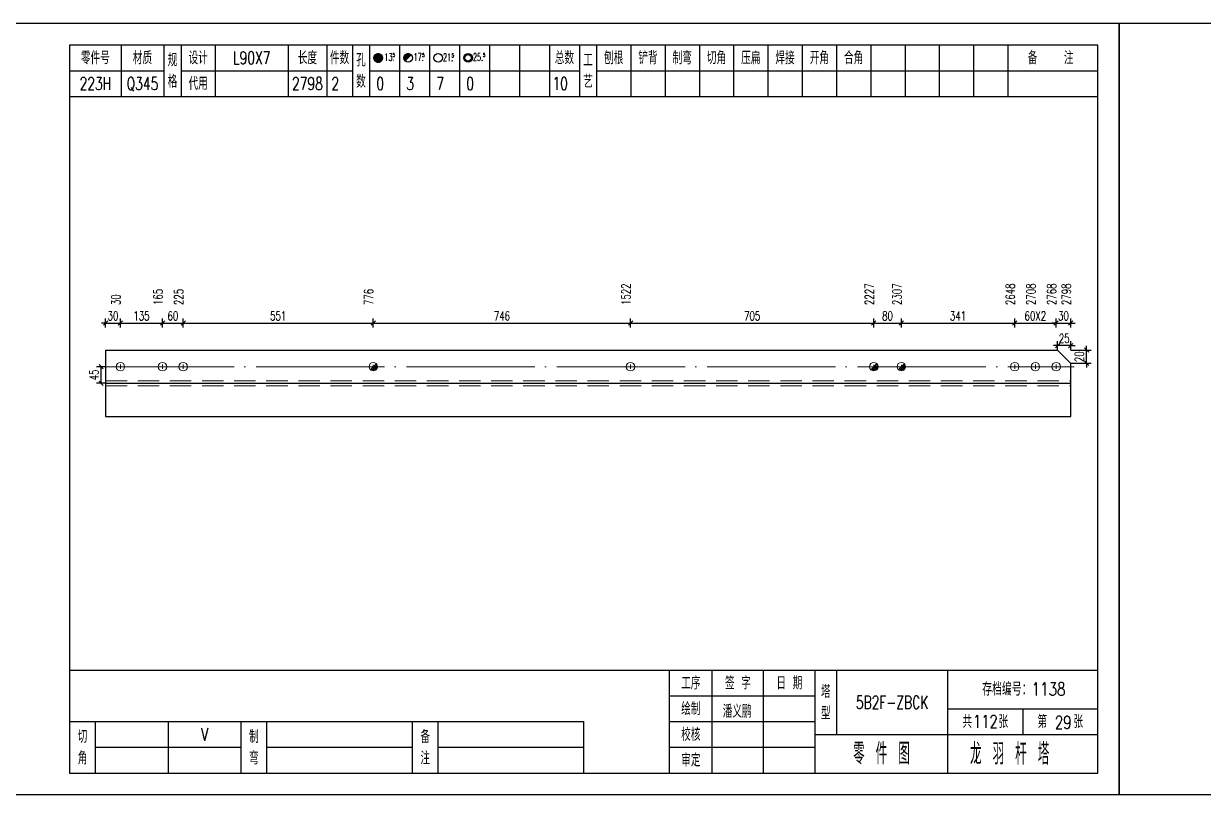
# Model space of a CAD drawing. Header units: millimetres. Extents: x 0 to 30240, y -10896 to -1348.
# Drawn here: x 7574.2 to 7849.7, y -2069 to -1889 of the extents above; entities that cross this region are included whole.
import ezdxf
from ezdxf.enums import TextEntityAlignment as Align

# ---------------------------------------------------------------- set-up
doc = ezdxf.new("R2010")
doc.units = ezdxf.units.MM
doc.header["$LTSCALE"] = 20
doc.header["$PDMODE"] = 1
doc.linetypes.add('DASHDOT2X', pattern=[1.75, 1.5, -0.125, 0, -0.125])
doc.linetypes.add('HIDDEN', pattern=[0.375, 0.25, -0.125])
for name, color, linetype, lineweight in [('1', 7, 'Continuous', 25), ('11', 3, 'Continuous', 13), ('2', 1, 'HIDDEN', 13), ('5', 1, 'Continuous', 13), ('7', 2, 'DASHDOT2X', 13)]:
    doc.layers.add(name, color=color, linetype=linetype, lineweight=lineweight)
doc.styles.get("Standard").update_dxf_attribs({"font": 'simplex', "width": 0.7, "bigfont": 'gbhzfs.shx'})
doc.styles.add('SYMBOL_TXT', font='txt.shx', dxfattribs={"width": 0.6})
doc.styles.add('TITLE_TXT', font='simplex.shx', dxfattribs={"width": 0.75, "height": 2.5, "bigfont": 'gbhzfs.shx'})
doc.dimstyles.get("Standard").update_dxf_attribs({"dimtxt": 2.1, "dimasz": 1, "dimexe": 1.05, "dimexo": 0, "dimgap": 0.63, "dimtad": 1, "dimzin": 0, "dimdsep": 46, "dimtxsty": 'standard', "dimblk": 'OBLIQUE', "dimblk1": 'OBLIQUE', "dimblk2": 'OBLIQUE', "dimcen": 0.09, "dimadec": 0, "dimazin": 0, "dimtfac": 1, "dimtdec": 1, "dimtix": 1, "dimtmove": 0, "dimatfit": 3, "dimfxl": 0, "dimtolj": 1, "dimtzin": 0, "dimarcsym": 0})
pattern_1 = [(0, (-3, 0), (0, 0.0125), [])]

# ---------------------------------------------------------------- blocks, each defined once
blk = doc.blocks.new('M12_HOLE')
h = blk.add_hatch()
h.set_pattern_fill('LINE', scale=0.1, style=0)
h.set_pattern_definition(pattern_1)
h.paths.add_polyline_path([(-5, 0, 1), (-1, 0, 1)])
at = {"color": 7}
blk.add_circle((-3, 0), 2, dxfattribs=at)
at = {"color": 7, "attachment_point": 1, "style": 'SYMBOL_TXT'}
for s, insert, char_height, width in [('13\\f??|b0|i0|c0|p54;.', (-0.12, 2.11), 3.5, 5.7075), ('5', (3.74, 2.26), 1.8, 2.9309)]:
    blk.add_mtext(s, dxfattribs=dict(at, insert=insert, char_height=char_height, width=width))
blk = doc.blocks.new('M16_HOLE')
h = blk.add_hatch()
h.set_pattern_fill('LINE', scale=0.1, style=0)
h.set_pattern_definition(pattern_1)
h.paths.add_polyline_path([(-1.59, 1.41, 0.668179), (-5, 0, 0.198912), (-4.41, -1.41)])
at = {"color": 7}
blk.add_circle((-3, 0), 2, dxfattribs=at)
at = {"color": 7, "attachment_point": 1, "style": 'SYMBOL_TXT'}
for s, insert, char_height, width in [('17.', (-0.44, 2.13), 3.5, 6.3164), ('5', (3.56, 2.25), 1.8, 1.822)]:
    blk.add_mtext(s, dxfattribs=dict(at, insert=insert, char_height=char_height, width=width))
blk = doc.blocks.new('M20_HOLE')
at = {"color": 7}
blk.add_circle((-3, 0), 2, dxfattribs=at)
at = {"color": 7, "attachment_point": 1, "style": 'SYMBOL_TXT'}
for s, insert, char_height, width in [('21.', (-0.69, 2.01), 3.5, 6.0735), ('5', (3.32, 2.01), 1.8, 1.4576)]:
    blk.add_mtext(s, dxfattribs=dict(at, insert=insert, char_height=char_height, width=width))
blk = doc.blocks.new('M24_HOLE')
at = {"color": 7}
for radius in [2, 1.5]:
    blk.add_circle((-3, 0), radius, dxfattribs=at)
at = {"color": 7, "attachment_point": 1, "style": 'SYMBOL_TXT'}
for s, insert, char_height, width in [('25.', (-0.69, 2.13), 3.5, 2.4294), ('5', (3.93, 2.25), 1.8, 1.9435)]:
    blk.add_mtext(s, dxfattribs=dict(at, insert=insert, char_height=char_height, width=width))
blk = doc.blocks.new('JgCard')
for p, q in [((270, 180), (0, 180)), ((0, 180), (0, 0)), ((270, 0), (270, 180)), ((265, 175), (25, 175)), ((25, 175), (25, 5)), ((37, 175), (37, 163)), ((47, 175), (47, 163)), ((51, 175), (51, 163)), ((59, 175), (59, 163)), ((76, 175), (76, 163)), ((85, 175), (85, 163)), ((91, 175), (91, 163)), ((95, 175), (95, 163)), ((102, 175), (102, 163)), ((109, 175), (109, 163)), ((116, 175), (116, 163)), ((123, 175), (123, 163)), ((130, 175), (130, 163)), ((137, 175), (137, 163)), ((144, 175), (144, 163)), ((148, 175), (148, 163)), ((156, 175), (156, 163)), ((164, 175), (164, 163)), ((172, 175), (172, 163)), ((180, 175), (180, 163)), ((188, 175), (188, 163)), ((196, 175), (196, 163)), ((204, 175), (204, 163)), ((212, 175), (212, 163)), ((220, 175), (220, 163)), ((228, 175), (228, 163)), ((236, 175), (236, 163)), ((244, 175), (244, 163)), ((265, 5), (265, 175)), ((25, 169), (47, 169)), ((51, 169), (91, 169)), ((95, 169), (144, 169)), ((148, 169), (265, 169)), ((25, 163), (265, 163)), ((25, 29), (265, 29)), ((165, 5), (165, 29)), ((175, 5), (175, 29)), ((187, 5), (187, 29)), ((199, 5), (199, 29)), ((204, 29), (204, 14)), ((230, 5), (230, 29)), ((165, 23), (199, 23)), ((230, 20), (265, 20)), ((247.5, 20), (247.5, 14)), ((25, 17), (145, 17)), ((31, 5), (31, 17)), ((48, 17), (48, 5)), ((65, 5), (65, 17)), ((71, 5), (71, 17)), ((105, 5), (105, 17)), ((111, 5), (111, 17)), ((145, 5), (145, 17)), ((165, 17), (199, 17)), ((199, 14), (265, 14)), ((31, 11), (65, 11)), ((71, 11), (105, 11)), ((111, 11), (145, 11)), ((165, 11), (199, 11)), ((25, 5), (265, 5)), ((0, 0), (270, 0))]:
    blk.add_line(p, q)
blk.add_lwpolyline([(96.03, 171.99, -1), (98.03, 171.99, -1)], format="xyb", close=True)
blk.add_point((145, 96))
at = {"xscale": 0.5, "yscale": 0.5, "zscale": 0.5}
for name, p in [('M12_HOLE', (98.53, 171.99)), ('M16_HOLE', (105.5, 172)), ('M20_HOLE', (112.5, 172)), ('M24_HOLE', (119.5, 172))]:
    blk.add_blockref(name, p, dxfattribs=at)
at = {"style": 'TITLE_TXT', "width": 0.75}
for s, height, p in [('存档编号：1138', 3.076, (238.02, 23.07)), ('潘义鹏', 3, (177.45, 17.91)), ('龙 羽 杆 塔', 5, (235.17, 6.97))]:
    blk.add_text(s, height=height, dxfattribs=at).set_placement(p)
at = {"attachment_point": 5, "style": 'TITLE_TXT'}
for s, insert, char_height, width in [('零件号', (31, 172), 3, 15), ('材质', (42, 172), 3, 8), ('设计', (55, 172), 3, 8), ('长度', (80.5, 172), 3, 8), ('件数', (88, 172), 3, 6), ('总数', (140.5, 172), 3, 7), ('刨根', (152, 172), 3, 8), ('铲背', (160, 172), 3, 8), ('制弯', (168, 172), 3, 8), ('切角', (176, 172), 3, 8), ('压扁', (184, 172), 3, 8), ('焊接', (192, 172), 3, 8), ('开角', (200, 172), 3, 8), ('合角', (208, 172), 3, 8), ('备    注', (254, 172), 3, 22), ('规格', (49, 169), 3, 4), ('孔数', (93, 169), 3, 4), ('工\\P艺', (146, 169), 3, 4), ('代用', (55, 166), 3, 8), ('工序', (170, 26), 3, 10), ('签 字', (181, 26), 3, 12), ('日 期', (193, 26), 3, 12), ('塔\\P型', (201.5, 21.5), 3, 5), ('绘制', (170, 20), 3, 10), ('共    张', (238.75, 17), 3, 17.5), ('第    张', (256.25, 17), 3, 17.5), ('切\\P角', (28, 11), 3, 6), ('制\\P弯', (68, 11), 3, 6), ('备\\P注', (108, 11), 3, 6), ('校核', (170, 14), 3, 10), ('零 件 图', (214.5, 9.5), 5, 31), ('审定', (170, 8), 3, 10)]:
    blk.add_mtext(s, dxfattribs=dict(at, insert=insert, char_height=char_height, width=width))
blk = doc.blocks.new('M20')
for p, q in [((-0.5, 0), (0.5, 0)), ((0, -0.5), (0, 0.5))]:
    blk.add_line(p, q)
blk.add_circle((0, 0), 1)
blk = doc.blocks.new('M16')
for p, q in [((-0.71, -0.71), (0.71, 0.71)), ((-0.4, 0), (0.4, 0)), ((0, 0.4), (0, -0.4))]:
    blk.add_line(p, q)
blk.add_circle((0, 0), 1)
for radius in [0.8, 0.6, 0.4, 0.2]:
    blk.add_arc((0, 0), radius, 225, 45)
blk = doc.blocks.new('_Oblique')
at = {"color": 0, "linetype": 'ByBlock', "lineweight": -2}
blk.add_line((-0.5, -0.5), (0.5, 0.5), dxfattribs=at)
blk = doc.blocks.new('*D1352')
at = {"layer": '11', "color": 0, "lineweight": -2}
for p, q in [((7593.4, -1959.95), (7593.4, -1957.85)), ((7596.84, -1959.95), (7596.84, -1957.85)), ((7593.4, -1958.9), (7592.4, -1958.9)), ((7593.4, -1958.9), (7596.84, -1958.9)), ((7596.84, -1958.9), (7597.84, -1958.9))]:
    blk.add_line(p, q, dxfattribs=at)
at = {"layer": 'Defpoints', "color": 0}
for p in [(7593.4, -1959.95), (7596.84, -1958.9), (7596.84, -1959.95)]:
    blk.add_point(p, dxfattribs=at)
at = {"layer": '11', "color": 0, "lineweight": -2}
blk.add_blockref('_Oblique', (7593.4, -1958.9), dxfattribs=at)
at = {"layer": '11', "color": 0, "lineweight": -2, "rotation": 180}
blk.add_blockref('_Oblique', (7596.84, -1958.9), dxfattribs=at)
at = {"layer": '11', "color": 0, "insert": (7595.12, -1957.22), "char_height": 2.1, "attachment_point": 5}
blk.add_mtext('\\A1;30', dxfattribs=at)
blk = doc.blocks.new('*D1361')
at = {"layer": '11', "color": 0, "lineweight": -2}
for p, q in [((7815.26, -1959.95), (7815.26, -1957.85)), ((7818.7, -1959.95), (7818.7, -1957.85)), ((7815.26, -1958.9), (7814.26, -1958.9)), ((7815.26, -1958.9), (7818.7, -1958.9)), ((7818.7, -1958.9), (7819.7, -1958.9))]:
    blk.add_line(p, q, dxfattribs=at)
at = {"layer": 'Defpoints', "color": 0}
for p in [(7815.26, -1959.95), (7818.7, -1958.9), (7818.7, -1959.95)]:
    blk.add_point(p, dxfattribs=at)
at = {"layer": '11', "color": 0, "lineweight": -2}
blk.add_blockref('_Oblique', (7815.26, -1958.9), dxfattribs=at)
at = {"layer": '11', "color": 0, "lineweight": -2, "rotation": 180}
blk.add_blockref('_Oblique', (7818.7, -1958.9), dxfattribs=at)
at = {"layer": '11', "color": 0, "insert": (7816.98, -1957.22), "char_height": 2.1, "attachment_point": 5}
blk.add_mtext('\\A1;30', dxfattribs=at)
blk = doc.blocks.new('*D1362')
at = {"layer": '11', "color": 0, "lineweight": -2}
for p, q in [((7818.7, -1965.2), (7823.43, -1965.2)), ((7822.38, -1965.2), (7822.38, -1964.2)), ((7822.38, -1968.3), (7822.38, -1965.2)), ((7818.7, -1968.3), (7823.43, -1968.3)), ((7822.38, -1968.3), (7822.38, -1969.3))]:
    blk.add_line(p, q, dxfattribs=at)
at = {"layer": 'Defpoints', "color": 0}
for p in [(7818.7, -1965.2), (7822.38, -1965.2), (7818.7, -1968.3)]:
    blk.add_point(p, dxfattribs=at)
at = {"layer": '11', "color": 0, "lineweight": -2}
for p, rotation in [((7822.38, -1965.2), 270), ((7822.38, -1968.3), 90)]:
    blk.add_blockref('_Oblique', p, dxfattribs=dict(at, rotation=rotation))
at = {"layer": '11', "color": 0, "insert": (7820.69, -1966.75), "char_height": 2.1, "attachment_point": 5, "rotation": 90}
blk.add_mtext('\\A1;20', dxfattribs=at)
blk = doc.blocks.new('*D1363')
at = {"layer": '11', "color": 0, "lineweight": -2}
for p, q in [((7815.63, -1965.2), (7815.63, -1963.1)), ((7818.7, -1965.2), (7818.7, -1963.1)), ((7815.63, -1964.15), (7814.63, -1964.15)), ((7818.7, -1964.15), (7815.63, -1964.15)), ((7818.7, -1964.15), (7819.7, -1964.15))]:
    blk.add_line(p, q, dxfattribs=at)
at = {"layer": 'Defpoints', "color": 0}
for p in [(7815.63, -1964.15), (7815.63, -1965.2), (7818.7, -1965.2)]:
    blk.add_point(p, dxfattribs=at)
at = {"layer": '11', "color": 0, "lineweight": -2}
blk.add_blockref('_Oblique', (7815.63, -1964.15), dxfattribs=at)
at = {"layer": '11', "color": 0, "lineweight": -2, "rotation": 180}
blk.add_blockref('_Oblique', (7818.7, -1964.15), dxfattribs=at)
at = {"layer": '11', "color": 0, "insert": (7817.17, -1962.47), "char_height": 2.1, "attachment_point": 5}
blk.add_mtext('\\A1;25', dxfattribs=at)

msp = doc.modelspace()

# ---------------------------------------------------------------- linework, layer by layer
at = {"layer": '1'}
for p, q in [((7593.4, -1965.196), (7593.4, -1980.736)), ((7593.4, -1965.196), (7815.633, -1965.196)), ((7815.633, -1965.196), (7818.7, -1968.304)), ((7818.7, -1972.966), (7818.7, -1968.304)), ((7593.4, -1972.966), (7818.7, -1972.966)), ((7818.7, -1980.736), (7818.7, -1972.966)), ((7593.4, -1980.736), (7818.7, -1980.736))]:
    msp.add_line(p, q, dxfattribs=at)
at = {"layer": '2'}
for p, q in [((7593.4, -1972.362), (7818.7, -1972.362)), ((7593.4, -1973.57), (7818.7, -1973.57))]:
    msp.add_line(p, q, dxfattribs=at)
at = {"layer": '7'}
msp.add_line((7593.4, -1969.081), (7819.46, -1969.081), dxfattribs=at)

# ---------------------------------------------------------------- block references
at = {"layer": '1'}
for p in [(7560, -2068.966), (7830, -2068.966)]:
    msp.add_blockref('JgCard', p, dxfattribs=at)
at = {"layer": '5'}
for name, p in [('M20', (7596.84, -1969.081)), ('M20', (7606.685, -1969.081)), ('M20', (7611.516, -1969.081)), ('M16', (7655.879, -1969.081)), ('M20', (7715.942, -1969.081)), ('M16', (7772.704, -1969.081)), ('M16', (7779.145, -1969.081)), ('M20', (7805.598, -1969.081)), ('M20', (7810.429, -1969.081)), ('M20', (7815.26, -1969.081))]:
    msp.add_blockref(name, p, dxfattribs=at)

# ---------------------------------------------------------------- texts
at = {"style": 'TITLE_TXT', "width": 0.75}
for s, p in [('112', (7795.855, -2053.439)), ('29', (7815.003, -2053.654))]:
    msp.add_text(s, height=3, dxfattribs=at).set_placement(p)
at = {"layer": '1', "width": 0.7}
for s, p in [('L90X7', (7627.5, -1896.966)), ('223H', (7591, -1902.966)), ('Q345', (7602, -1902.966)), ('2798', (7640.5, -1902.966)), ('2', (7647, -1902.966)), ('0', (7657.5, -1902.966)), ('3', (7664.5, -1902.966)), ('7', (7671.5, -1902.966)), ('0', (7678.5, -1902.966)), ('10', (7699.5, -1902.966)), ('V', (7616.5, -2054.966))]:
    msp.add_text(s, height=3, dxfattribs=at).set_placement(p, align=Align.MIDDLE_CENTER)
for s, p in [('1522', (7715.917, -1954.696)), ('2227', (7772.74, -1954.696)), ('2307', (7779.179, -1954.696)), ('2648', (7805.618, -1954.696)), ('2708', (7810.449, -1954.696)), ('2768', (7815.288, -1954.696)), ('2798', (7818.7, -1954.696)), ('30', (7596.841, -1954.696)), ('165', (7606.686, -1954.696)), ('225', (7611.517, -1954.696)), ('776', (7655.863, -1954.696))]:
    msp.add_text(s, height=2.1, rotation=90, dxfattribs=at).set_placement(p)
at = {"layer": '1', "insert": (7777, -2047.466), "char_height": 3, "width": 26, "attachment_point": 5}
msp.add_mtext('5B2F-ZBCK', dxfattribs=at)

# ---------------------------------------------------------------- dimensions: what is measured, and where the dimension line sits
at = {"layer": '1'}
msp.add_linear_dim(base=(7592.35, -1969.081), p1=(7593.35, -1972.966), p2=(7593.35, -1969.081), angle=90, text='45', dimstyle='standard', dxfattribs=at).render()
at = {"layer": '11'}
for base, p1, p2, text, picture, middle in [((7596.84, -1958.896), (7593.4, -1959.946), (7596.84, -1959.946), '30', '*D1352', (7595.12, -1957.216)), ((7818.7, -1958.896), (7815.26, -1959.946), (7818.7, -1959.946), '30', '*D1361', (7816.98, -1957.216)), ((7815.633, -1964.146), (7818.7, -1965.196), (7815.633, -1965.196), '25', '*D1363', (7817.166, -1962.466))]:
    dim = msp.add_linear_dim(base=base, p1=p1, p2=p2, text=text, dimstyle='standard', dxfattribs=at)
    dim.commit()
    dim.dimension.update_dxf_attribs({"geometry": picture, "text_midpoint": middle})
for base, p1, p2, text in [((7606.685, -1958.896), (7596.84, -1959.946), (7606.685, -1959.946), '135'), ((7611.516, -1958.896), (7606.685, -1959.946), (7611.516, -1959.946), '60'), ((7655.879, -1958.896), (7611.516, -1959.946), (7655.879, -1959.946), '551'), ((7715.942, -1958.896), (7655.879, -1959.946), (7715.942, -1959.946), '746'), ((7772.704, -1958.896), (7715.942, -1959.946), (7772.704, -1959.946), '705'), ((7779.145, -1958.896), (7772.704, -1959.946), (7779.145, -1959.946), '80'), ((7805.598, -1958.896), (7779.145, -1959.946), (7805.598, -1959.946), '341'), ((7815.26, -1958.896), (7805.598, -1959.946), (7815.26, -1959.946), '60X2')]:
    msp.add_linear_dim(base=base, p1=p1, p2=p2, text=text, dimstyle='standard', dxfattribs=at).render()
dim = msp.add_linear_dim(base=(7822.375, -1965.196), p1=(7818.7, -1968.304), p2=(7818.7, -1965.196), angle=90, text='20', dimstyle='standard', dxfattribs=at)
dim.commit()
dim.dimension.update_dxf_attribs({"geometry": '*D1362', "text_midpoint": (7820.695, -1966.75)})

doc.saveas('drawing.dxf')
